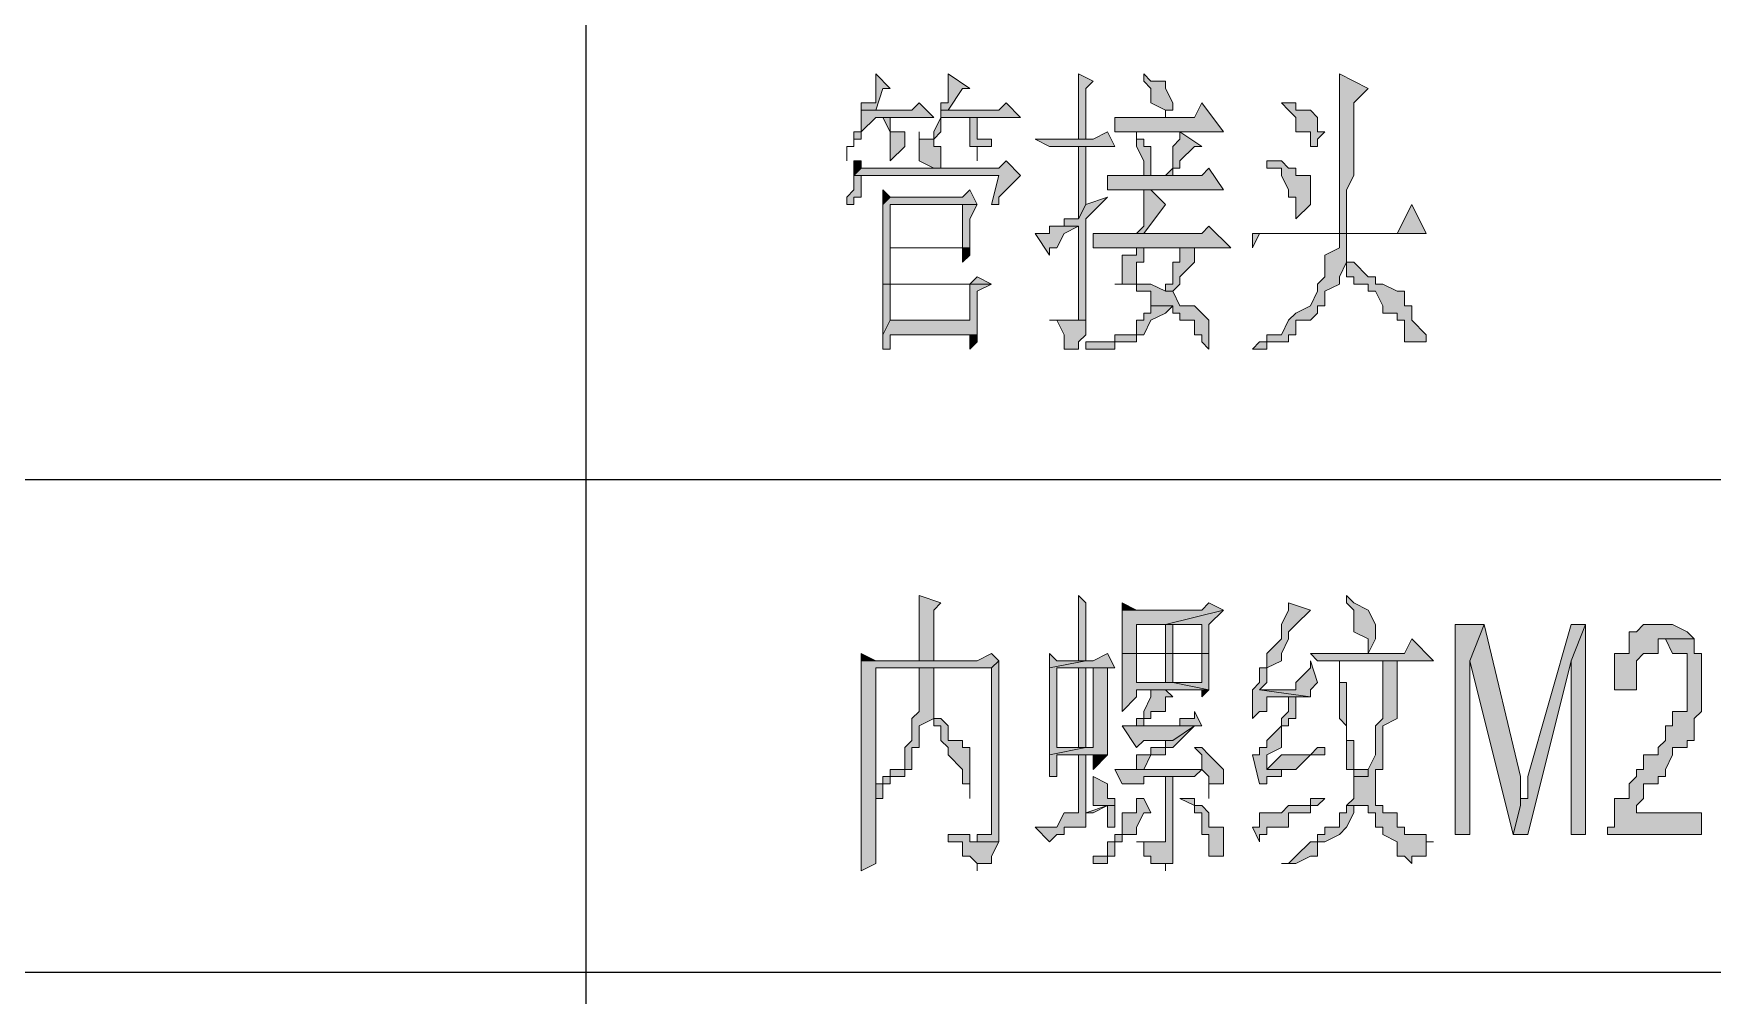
# Model space of a CAD drawing. Header units: millimetres. Extents: x 20 to 821, y 1 to 1134.
# Drawn here: x 695.48 to 737.19, y 739.72 to 763.63 of the extents above; entities that cross this region are included whole.
import ezdxf

# ---------------------------------------------------------------- set-up
doc = ezdxf.new("R2010")
doc.units = ezdxf.units.MM
doc.layers.add('1', color=7, linetype='Continuous')

msp = doc.modelspace()

# ---------------------------------------------------------------- hatches: boundary and pattern name
h = msp.add_hatch(color=0)
h.dxf.hatch_style = 2
h.paths.add_polyline_path([(716.4, 762.621732), (716.4, 761.901732), (716.04, 761.901732), (716.04, 761.721732), (716.4, 761.721732), (716.58, 762.261732), (716.76, 762.261732)])
h = msp.add_hatch(color=0)
h.dxf.hatch_style = 2
h.paths.add_polyline_path([(718.2, 762.621732), (718.2, 761.901732), (718.02, 761.901732), (718.02, 761.721732), (718.2, 761.721732), (718.56, 762.261732), (718.74, 762.261732)])
h = msp.add_hatch(color=0)
h.dxf.hatch_style = 2
h.paths.add_polyline_path([(721.44, 762.621732), (721.44, 761.001732), (721.62, 761.001732), (721.62, 762.261732), (721.8, 762.441732)])
h = msp.add_hatch(color=0)
h.dxf.hatch_style = 2
h.paths.add_polyline_path([(723.06, 762.621732), (723.06, 762.441732), (723.24, 762.261732), (723.24, 761.901732), (723.6, 761.721732), (723.6, 761.541732), (723.6, 761.721732), (723.78, 761.721732), (723.78, 761.901732), (723.6, 762.261732), (723.6, 762.441732), (723.24, 762.441732)])
h = msp.add_hatch(color=0)
h.dxf.hatch_style = 2
h.paths.add_polyline_path([(727.92, 762.621732), (727.92, 758.661732), (728.1, 758.661732), (728.1, 759.741732), (728.28, 760.101732), (728.28, 761.901732), (728.64, 762.261732)])
h = msp.add_hatch(color=0)
h.dxf.hatch_style = 2
h.paths.add_polyline_path([(717.48, 761.901732), (717.3, 761.721732), (716.04, 761.721732), (716.04, 761.541732), (716.04, 761.181732), (715.86, 761.181732), (715.86, 760.821732), (715.68, 760.821732), (715.68, 760.461732), (715.68, 760.821732), (715.86, 760.821732), (715.86, 761.001732), (716.04, 761.001732), (716.04, 761.181732), (716.4, 761.541732), (717.84, 761.541732)])
h = msp.add_hatch(color=0)
h.dxf.hatch_style = 2
h.paths.add_polyline_path([(719.64, 761.901732), (719.46, 761.721732), (718.02, 761.721732), (718.02, 761.541732), (717.84, 761.181732), (717.84, 761.001732), (718.02, 761.181732), (718.02, 761.541732), (718.2, 761.541732), (720, 761.541732)])
h = msp.add_hatch(color=0)
h.dxf.hatch_style = 2
h.paths.add_polyline_path([(724.5, 761.901732), (724.32, 761.541732), (722.34, 761.541732), (722.34, 761.181732), (725.04, 761.181732)])
h = msp.add_hatch(color=0)
h.dxf.hatch_style = 2
h.paths.add_polyline_path([(726.66, 761.901732), (726.48, 761.901732), (726.66, 761.721732), (726.84, 761.541732), (726.84, 761.181732), (727.2, 761.181732), (727.2, 760.821732), (727.38, 760.821732), (727.38, 761.001732), (727.56, 761.181732), (727.38, 761.181732), (727.38, 761.541732), (727.2, 761.721732), (726.84, 761.721732), (726.84, 761.901732)])
h = msp.add_hatch(color=0)
h.dxf.hatch_style = 2
h.paths.add_polyline_path([(716.76, 761.541732), (716.58, 761.541732), (716.76, 761.181732), (716.76, 760.461732), (717.12, 760.821732), (717.12, 761.181732), (716.76, 761.181732)])
h = msp.add_hatch(color=0)
h.dxf.hatch_style = 2
h.paths.add_polyline_path([(718.74, 761.541732), (718.56, 761.541732), (718.74, 761.541732), (718.74, 760.821732), (718.92, 760.821732), (718.92, 760.461732), (718.92, 760.821732), (719.28, 760.821732), (719.28, 761.001732), (718.92, 761.001732), (718.92, 761.181732), (718.92, 761.541732)])
h = msp.add_hatch(color=0)
h.dxf.hatch_style = 2
h.paths.add_polyline_path([(717.48, 761.181732), (717.48, 760.461732), (717.84, 760.281732), (718.02, 760.281732), (718.02, 760.461732), (718.02, 760.821732), (717.84, 760.821732), (717.84, 761.001732), (717.48, 761.001732)])
h = msp.add_hatch(color=0)
h.dxf.hatch_style = 2
h.paths.add_polyline_path([(722.16, 761.181732), (721.8, 761.001732), (720.36, 761.001732), (720.72, 760.821732), (722.34, 760.821732)])
h = msp.add_hatch(color=0)
h.dxf.hatch_style = 2
h.paths.add_polyline_path([(722.88, 761.181732), (722.88, 760.821732), (723.06, 760.461732), (723.06, 760.101732), (723.24, 760.101732), (723.24, 760.821732), (723.06, 760.821732), (723.06, 761.001732), (722.88, 761.001732)])
h = msp.add_hatch(color=0)
h.dxf.hatch_style = 2
h.paths.add_polyline_path([(723.96, 761.181732), (723.96, 761.001732), (723.78, 760.821732), (723.78, 760.281732), (723.6, 760.101732), (723.78, 760.101732), (723.78, 760.281732), (723.96, 760.281732), (723.96, 760.461732), (724.32, 760.821732), (724.5, 760.821732)])
h = msp.add_hatch(color=0)
h.dxf.hatch_style = 2
h.paths.add_polyline_path([(721.62, 760.821732), (721.44, 760.821732), (721.44, 759.021732), (721.62, 759.381732)])
h = msp.add_hatch(color=0)
h.dxf.hatch_style = 2
h.paths.add_polyline_path([(715.86, 760.101732), (715.86, 759.741732), (715.68, 759.561732), (715.68, 759.381732), (715.86, 759.381732), (715.86, 759.561732), (716.04, 759.561732), (716.04, 760.101732), (719.46, 760.101732)])
h = msp.add_hatch(color=0)
h.dxf.hatch_style = 2
h.paths.add_polyline_path([(716.04, 760.461732), (715.86, 760.461732), (715.86, 760.281732), (715.86, 760.101732), (716.04, 760.281732)])
h = msp.add_hatch(color=0)
h.dxf.hatch_style = 2
h.paths.add_polyline_path([(719.64, 760.461732), (719.46, 760.281732), (716.04, 760.281732), (715.86, 760.101732), (719.46, 760.101732), (719.28, 759.381732), (719.46, 759.381732), (719.46, 759.561732), (719.64, 759.741732), (720, 760.101732)])
h = msp.add_hatch(color=0)
h.dxf.hatch_style = 2
h.paths.add_polyline_path([(724.68, 760.281732), (724.5, 760.101732), (722.16, 760.101732), (722.16, 759.741732), (725.04, 759.741732)])
h = msp.add_hatch(color=0)
h.dxf.hatch_style = 2
h.paths.add_polyline_path([(726.12, 760.461732), (726.12, 760.281732), (726.48, 760.281732), (726.48, 760.101732), (726.66, 759.741732), (726.66, 759.561732), (726.84, 759.561732), (726.84, 759.021732), (727.2, 759.381732), (727.2, 760.101732), (726.84, 760.101732), (726.84, 760.281732), (726.66, 760.281732), (726.48, 760.461732)])
h = msp.add_hatch(color=0)
h.dxf.hatch_style = 2
h.paths.add_polyline_path([(716.58, 759.741732), (716.58, 759.381732), (716.76, 759.561732)])
h = msp.add_hatch(color=0)
h.dxf.hatch_style = 2
h.paths.add_polyline_path([(718.74, 759.741732), (718.56, 759.561732), (716.76, 759.561732), (716.58, 759.381732), (716.58, 757.401732), (718.74, 757.401732), (718.74, 756.501732), (716.76, 756.501732), (716.58, 756.141732), (716.58, 755.781732), (716.76, 755.781732), (716.76, 756.141732), (718.74, 756.141732), (718.92, 756.141732), (718.92, 756.501732), (718.92, 757.221732), (719.28, 757.401732), (716.76, 757.401732), (716.76, 758.301732), (718.74, 758.301732), (716.76, 758.301732), (716.76, 759.381732), (718.56, 759.381732), (718.92, 759.381732)])
h = msp.add_hatch(color=0)
h.dxf.hatch_style = 2
h.paths.add_polyline_path([(723.24, 759.741732), (723.06, 759.741732), (723.06, 759.561732), (723.06, 758.841732), (722.88, 758.661732), (723.06, 758.661732), (723.6, 759.381732)])
h = msp.add_hatch(color=0)
h.dxf.hatch_style = 2
h.paths.add_polyline_path([(718.92, 759.381732), (718.56, 759.381732), (718.56, 758.301732), (716.76, 758.301732), (718.74, 758.301732), (718.74, 759.021732)])
h = msp.add_hatch(color=0)
h.dxf.hatch_style = 2
h.paths.add_polyline_path([(722.16, 759.561732), (721.62, 759.381732), (721.44, 759.021732), (721.08, 759.021732), (721.08, 758.841732), (720.9, 758.841732), (721.44, 758.841732), (721.44, 756.501732), (721.08, 756.501732), (721.62, 756.501732), (721.62, 756.681732), (721.62, 759.021732)])
h = msp.add_hatch(color=0)
h.dxf.hatch_style = 2
h.paths.add_polyline_path([(729.72, 759.381732), (729.36, 758.661732), (725.76, 758.661732), (725.76, 758.301732), (725.94, 758.661732), (730.08, 758.661732)])
h = msp.add_hatch(color=0)
h.dxf.hatch_style = 2
h.paths.add_polyline_path([(720.9, 758.841732), (720.72, 758.841732), (720.72, 758.661732), (720.36, 758.661732), (720.72, 758.121732), (720.72, 758.301732), (720.9, 758.301732), (721.08, 758.661732), (721.44, 758.841732)])
h = msp.add_hatch(color=0)
h.dxf.hatch_style = 2
h.paths.add_polyline_path([(724.68, 758.841732), (724.5, 758.661732), (721.8, 758.661732), (721.8, 758.301732), (725.22, 758.301732)])
h = msp.add_hatch(color=0)
h.dxf.hatch_style = 2
h.paths.add_polyline_path([(728.1, 758.661732), (727.92, 758.661732), (727.92, 758.301732), (727.56, 758.121732), (727.56, 757.581732), (727.38, 757.401732), (727.38, 757.221732), (727.2, 756.861732), (726.84, 756.681732), (726.66, 756.501732), (726.48, 756.141732), (726.12, 756.141732), (726.12, 755.961732), (725.94, 755.961732), (725.76, 755.781732), (726.12, 755.781732), (726.12, 755.961732), (726.66, 755.961732), (726.66, 756.141732), (726.84, 756.141732), (726.84, 756.501732), (727.2, 756.501732), (727.38, 756.681732), (727.38, 756.861732), (727.56, 756.861732), (727.56, 757.221732), (727.92, 757.401732), (727.92, 757.581732), (728.1, 757.941732), (728.28, 757.941732), (728.1, 757.941732)])
h = msp.add_hatch(color=0)
h.dxf.hatch_style = 2
h.paths.add_polyline_path([(718.74, 758.301732), (718.56, 758.301732), (718.56, 757.941732), (718.74, 758.121732)])
h = msp.add_hatch(color=0)
h.dxf.hatch_style = 2
h.paths.add_polyline_path([(722.88, 758.301732), (722.88, 758.121732), (722.52, 758.121732), (722.52, 757.401732), (722.34, 757.401732), (722.88, 757.401732), (722.88, 757.221732), (723.24, 757.221732), (723.24, 756.861732), (723.6, 756.861732), (723.24, 756.861732), (723.78, 756.861732), (723.78, 756.681732), (723.96, 756.681732), (723.96, 756.501732), (724.32, 756.501732), (724.32, 756.141732), (724.5, 756.141732), (724.5, 755.961732), (724.68, 755.781732), (724.68, 756.501732), (724.5, 756.681732), (724.32, 756.861732), (723.96, 756.861732), (723.78, 757.221732), (723.6, 757.221732), (723.24, 757.401732), (722.88, 757.401732), (722.88, 757.581732), (722.88, 757.941732), (723.06, 757.941732), (723.06, 758.301732), (723.96, 758.301732)])
h = msp.add_hatch(color=0)
h.dxf.hatch_style = 2
h.paths.add_polyline_path([(724.32, 758.301732), (722.88, 758.301732), (723.96, 758.301732), (723.96, 757.941732), (723.78, 757.941732), (723.78, 757.401732), (723.6, 757.401732), (723.6, 757.221732), (723.78, 757.221732), (723.96, 757.401732), (723.96, 757.581732), (724.32, 757.941732)])
h = msp.add_hatch(color=0)
h.dxf.hatch_style = 2
h.paths.add_polyline_path([(718.92, 757.581732), (718.74, 757.401732), (716.76, 757.401732), (719.28, 757.401732)])
h = msp.add_hatch(color=0)
h.dxf.hatch_style = 2
h.paths.add_polyline_path([(728.28, 757.941732), (728.1, 757.941732), (728.1, 757.581732), (728.28, 757.581732), (728.28, 757.401732), (728.64, 757.401732), (728.64, 757.221732), (728.82, 757.221732), (729, 756.861732), (729, 756.681732), (729.36, 756.681732), (729.36, 756.501732), (729.54, 756.501732), (729.54, 755.961732), (729.72, 755.961732), (730.08, 755.961732), (730.08, 756.141732), (729.72, 756.501732), (729.72, 756.861732), (729.54, 756.861732), (729.54, 757.221732), (729.36, 757.221732), (729, 757.401732), (728.82, 757.401732), (728.82, 757.581732), (728.64, 757.581732)])
h = msp.add_hatch(color=0)
h.dxf.hatch_style = 2
h.paths.add_polyline_path([(716.58, 757.401732), (716.58, 756.141732), (716.76, 756.501732), (716.76, 757.401732), (718.74, 757.401732)])
h = msp.add_hatch(color=0)
h.dxf.hatch_style = 2
h.paths.add_polyline_path([(723.24, 756.861732), (723.24, 756.681732), (723.06, 756.681732), (723.06, 756.501732), (722.88, 756.501732), (722.88, 756.141732), (722.52, 756.141732), (722.34, 756.141732), (722.34, 755.961732), (721.62, 755.961732), (721.62, 755.781732), (722.34, 755.781732), (722.34, 755.961732), (722.52, 755.961732), (722.88, 755.961732), (722.88, 756.141732), (723.06, 756.141732), (723.24, 756.501732), (723.6, 756.681732), (723.78, 756.861732)])
h = msp.add_hatch(color=0)
h.dxf.hatch_style = 2
h.paths.add_polyline_path([(720.72, 756.501732), (720.9, 756.501732), (721.08, 756.141732), (721.08, 755.781732), (721.44, 755.781732), (721.44, 755.961732), (721.62, 756.141732), (721.62, 756.501732), (721.08, 756.501732)])
h = msp.add_hatch(color=0)
h.dxf.hatch_style = 2
h.paths.add_polyline_path([(718.92, 756.141732), (718.74, 756.141732), (718.74, 755.781732), (718.92, 755.961732)])
h = msp.add_hatch(color=0)
h.dxf.hatch_style = 2
h.paths.add_polyline_path([(717.48, 749.661732), (717.48, 748.041732), (717.84, 748.041732), (717.84, 749.301732), (718.02, 749.481732)])
h = msp.add_hatch(color=0)
h.dxf.hatch_style = 2
h.paths.add_polyline_path([(721.44, 749.661732), (721.44, 748.041732), (720.9, 748.041732), (721.62, 748.041732), (721.62, 749.301732), (721.62, 749.481732)])
h = msp.add_hatch(color=0)
h.dxf.hatch_style = 2
h.paths.add_polyline_path([(728.1, 749.661732), (728.1, 749.481732), (728.28, 749.301732), (728.28, 748.761732), (728.64, 748.581732), (728.64, 748.221732), (728.82, 748.581732), (728.82, 748.941732), (728.64, 749.301732), (728.28, 749.481732)])
h = msp.add_hatch(color=0)
h.dxf.hatch_style = 2
h.paths.add_polyline_path([(722.52, 749.481732), (722.52, 749.301732), (722.88, 749.301732)])
h = msp.add_hatch(color=0)
h.dxf.hatch_style = 2
h.paths.add_polyline_path([(724.68, 749.481732), (724.5, 749.301732), (722.52, 749.301732), (722.52, 748.941732), (722.52, 748.221732), (723.6, 748.221732), (724.5, 748.221732), (724.5, 747.501732), (723.78, 747.501732), (724.68, 747.321732), (724.68, 748.221732), (722.88, 748.221732), (722.88, 748.941732), (723.6, 748.941732), (725.04, 749.301732)])
h = msp.add_hatch(color=0)
h.dxf.hatch_style = 2
h.paths.add_polyline_path([(725.04, 749.301732), (723.6, 748.941732), (724.5, 748.941732), (724.5, 748.221732), (722.88, 748.221732), (724.68, 748.221732), (724.68, 748.941732)])
h = msp.add_hatch(color=0)
h.dxf.hatch_style = 2
h.paths.add_polyline_path([(726.66, 749.481732), (726.66, 749.301732), (726.48, 748.941732), (726.48, 748.581732), (726.12, 748.221732), (726.12, 747.861732), (725.94, 747.861732), (725.94, 747.501732), (725.76, 747.321732), (725.76, 746.601732), (725.94, 746.781732), (726.12, 746.781732), (726.12, 747.141732), (726.48, 747.141732), (727.2, 747.141732), (725.94, 747.321732), (726.12, 747.501732), (726.12, 747.861732), (726.48, 748.041732), (726.48, 748.221732), (726.66, 748.581732), (726.66, 748.761732), (726.84, 748.941732), (727.2, 749.301732)])
h = msp.add_hatch(color=0)
h.dxf.hatch_style = 2
h.paths.add_polyline_path([(723.6, 748.941732), (723.6, 748.221732), (723.78, 748.221732), (723.78, 748.941732), (724.5, 748.941732)])
h = msp.add_hatch(color=0)
h.dxf.hatch_style = 2
h.paths.add_polyline_path([(731.52, 748.941732), (730.8, 748.941732), (730.8, 743.721732), (731.16, 743.721732), (731.16, 748.041732)])
h = msp.add_hatch(color=0)
h.dxf.hatch_style = 2
h.paths.add_polyline_path([(731.52, 748.941732), (731.16, 748.041732), (732.24, 743.721732), (732.42, 744.441732), (732.42, 745.161732)])
h = msp.add_hatch(color=0)
h.dxf.hatch_style = 2
h.paths.add_polyline_path([(734.04, 748.941732), (733.68, 748.941732), (732.6, 745.161732), (732.6, 744.621732), (732.42, 744.621732), (732.42, 744.441732), (732.24, 743.721732), (732.6, 743.721732), (733.68, 748.041732)])
h = msp.add_hatch(color=0)
h.dxf.hatch_style = 2
h.paths.add_polyline_path([(734.04, 748.941732), (733.68, 748.041732), (733.68, 743.721732), (734.04, 743.721732)])
h = msp.add_hatch(color=0)
h.dxf.hatch_style = 2
h.paths.add_polyline_path([(736.02, 748.941732), (735.48, 748.941732), (735.3, 748.761732), (735.12, 748.761732), (735.12, 748.581732), (735.12, 748.221732), (734.76, 748.221732), (734.76, 747.321732), (735.3, 747.321732), (735.3, 748.041732), (735.48, 748.221732), (735.84, 748.221732), (735.84, 748.581732), (736.74, 748.581732), (736.56, 748.761732), (736.2, 748.941732)])
h = msp.add_hatch(color=0)
h.dxf.hatch_style = 2
h.paths.add_polyline_path([(729.72, 748.581732), (729.54, 748.221732), (727.2, 748.221732), (727.38, 748.041732), (730.26, 748.041732)])
h = msp.add_hatch(color=0)
h.dxf.hatch_style = 2
h.paths.add_polyline_path([(736.74, 748.581732), (735.84, 748.581732), (736.02, 748.581732), (736.2, 748.221732), (736.56, 748.221732), (736.56, 748.041732), (736.56, 746.781732), (736.2, 746.781732), (736.2, 746.421732), (736.02, 746.421732), (736.02, 746.061732), (735.84, 745.881732), (735.84, 745.701732), (735.48, 745.701732), (735.48, 745.341732), (735.3, 745.341732), (735.3, 745.161732), (735.12, 744.981732), (735.12, 744.621732), (734.76, 744.621732), (734.76, 743.901732), (734.58, 743.901732), (734.58, 743.721732), (736.92, 743.721732), (736.92, 744.261732), (735.3, 744.261732), (735.3, 744.441732), (735.48, 744.621732), (735.48, 744.981732), (735.84, 744.981732), (735.84, 745.161732), (736.02, 745.161732), (736.02, 745.341732), (736.2, 745.701732), (736.2, 745.881732), (736.56, 745.881732), (736.56, 746.061732), (736.74, 746.061732), (736.74, 746.601732), (736.92, 746.781732), (736.92, 748.221732), (736.74, 748.221732)])
h = msp.add_hatch(color=0)
h.dxf.hatch_style = 2
h.paths.add_polyline_path([(716.04, 748.221732), (716.04, 748.041732), (716.4, 748.041732)])
h = msp.add_hatch(color=0)
h.dxf.hatch_style = 2
h.paths.add_polyline_path([(719.28, 748.221732), (718.92, 748.041732), (716.04, 748.041732), (716.04, 747.861732), (716.04, 742.821732), (716.4, 743.001732), (716.4, 744.621732), (716.58, 744.621732), (716.4, 744.621732), (716.4, 747.861732), (719.28, 747.861732), (719.46, 748.041732)])
h = msp.add_hatch(color=0)
h.dxf.hatch_style = 2
h.paths.add_polyline_path([(719.46, 748.041732), (719.28, 747.861732), (719.28, 743.721732), (718.92, 743.721732), (718.92, 743.541732), (719.46, 743.541732)])
h = msp.add_hatch(color=0)
h.dxf.hatch_style = 2
h.paths.add_polyline_path([(720.72, 748.221732), (720.72, 747.861732), (721.62, 748.041732), (720.9, 748.041732)])
h = msp.add_hatch(color=0)
h.dxf.hatch_style = 2
h.paths.add_polyline_path([(722.16, 748.221732), (721.8, 748.041732), (721.62, 748.041732), (720.72, 747.861732), (720.72, 745.701732), (721.62, 745.881732), (720.9, 745.881732), (720.9, 747.861732), (722.34, 747.861732)])
h = msp.add_hatch(color=0)
h.dxf.hatch_style = 2
h.paths.add_polyline_path([(722.52, 748.221732), (722.52, 746.781732), (722.88, 747.141732), (722.88, 747.321732), (723.24, 747.321732), (724.68, 747.321732), (723.78, 747.501732), (722.88, 747.501732), (722.88, 748.221732), (723.6, 748.221732)])
h = msp.add_hatch(color=0)
h.dxf.hatch_style = 2
h.paths.add_polyline_path([(723.6, 748.221732), (723.6, 747.501732), (722.88, 747.501732), (723.78, 747.501732), (723.78, 748.221732), (724.5, 748.221732)])
h = msp.add_hatch(color=0)
h.dxf.hatch_style = 2
h.paths.add_polyline_path([(727.2, 748.041732), (727.2, 747.861732), (726.84, 747.501732), (726.84, 747.321732), (725.94, 747.321732), (727.2, 747.141732), (727.2, 747.321732), (727.38, 747.501732)])
h = msp.add_hatch(color=0)
h.dxf.hatch_style = 2
h.paths.add_polyline_path([(727.92, 748.041732), (727.92, 746.601732), (728.1, 746.421732), (728.1, 745.341732), (728.28, 745.341732), (728.28, 745.161732), (728.64, 745.161732), (728.64, 745.341732), (728.28, 745.341732), (728.28, 745.881732), (728.28, 746.061732), (728.1, 746.061732), (728.1, 747.501732), (727.92, 747.501732), (727.92, 748.041732), (729, 748.041732)])
h = msp.add_hatch(color=0)
h.dxf.hatch_style = 2
h.paths.add_polyline_path([(729.36, 748.041732), (727.92, 748.041732), (729, 748.041732), (729, 746.601732), (728.82, 746.421732), (728.82, 745.701732), (728.64, 745.341732), (728.64, 745.161732), (728.28, 745.161732), (728.28, 744.621732), (728.1, 744.441732), (728.64, 744.441732), (728.64, 744.261732), (728.82, 744.261732), (728.82, 743.901732), (729, 743.901732), (729, 743.721732), (729.36, 743.541732), (729.36, 743.181732), (729.54, 743.181732), (729.72, 743.001732), (729.72, 743.181732), (730.08, 743.181732), (730.08, 743.541732), (730.26, 743.541732), (730.08, 743.541732), (730.08, 743.721732), (729.54, 743.721732), (729.54, 743.901732), (729.36, 743.901732), (729.36, 744.261732), (729, 744.261732), (729, 744.441732), (728.82, 744.441732), (728.82, 744.621732), (728.82, 745.341732), (729, 745.341732), (729, 746.421732), (729.36, 746.601732)])
h = msp.add_hatch(color=0)
h.dxf.hatch_style = 2
h.paths.add_polyline_path([(717.84, 747.861732), (717.48, 747.861732), (717.48, 747.501732), (717.48, 746.781732), (717.3, 746.601732), (717.3, 746.061732), (717.12, 745.881732), (717.12, 745.341732), (716.76, 745.341732), (716.76, 745.161732), (716.58, 745.161732), (716.58, 744.981732), (716.4, 744.981732), (716.4, 744.621732), (716.58, 744.621732), (716.58, 744.981732), (716.76, 744.981732), (716.76, 745.161732), (717.12, 745.161732), (717.12, 745.341732), (717.3, 745.341732), (717.3, 745.701732), (717.3, 745.881732), (717.48, 745.881732), (717.48, 746.421732), (717.84, 746.601732)])
h = msp.add_hatch(color=0)
h.dxf.hatch_style = 2
h.paths.add_polyline_path([(722.34, 747.861732), (721.8, 747.861732), (721.8, 745.881732), (721.62, 745.881732), (720.72, 745.701732), (720.72, 745.161732), (720.9, 745.161732), (720.9, 745.701732), (721.44, 745.701732), (722.16, 745.701732), (722.16, 745.881732), (722.16, 747.501732), (722.16, 747.861732)])
h = msp.add_hatch(color=0)
h.dxf.hatch_style = 2
h.paths.add_polyline_path([(721.62, 747.861732), (721.44, 747.861732), (721.44, 745.881732), (720.9, 745.881732), (721.62, 745.881732)])
h = msp.add_hatch(color=0)
h.dxf.hatch_style = 2
h.paths.add_polyline_path([(723.6, 747.321732), (723.24, 747.321732), (723.24, 747.141732), (723.06, 746.781732), (723.06, 746.601732), (722.88, 746.601732), (722.88, 746.421732), (722.52, 746.421732), (722.88, 745.881732), (723.06, 746.061732), (723.78, 746.061732), (724.32, 746.421732), (722.88, 746.421732), (723.06, 746.421732), (723.06, 746.601732), (723.24, 746.601732), (723.24, 746.781732), (723.6, 746.781732), (723.6, 747.141732), (723.78, 747.141732)])
h = msp.add_hatch(color=0)
h.dxf.hatch_style = 2
h.paths.add_polyline_path([(724.68, 747.321732), (724.5, 747.321732), (724.5, 747.141732)])
h = msp.add_hatch(color=0)
h.dxf.hatch_style = 2
h.paths.add_polyline_path([(727.2, 747.141732), (726.66, 747.141732), (726.66, 746.781732), (726.48, 746.601732), (726.48, 746.421732), (726.12, 746.061732), (726.12, 745.881732), (725.94, 745.881732), (725.94, 745.701732), (725.76, 745.701732), (725.94, 744.981732), (726.12, 744.981732), (726.12, 745.161732), (726.48, 745.161732), (726.48, 745.341732), (726.84, 745.341732), (726.12, 745.341732), (726.12, 745.701732), (726.48, 745.881732), (726.48, 746.421732), (726.66, 746.421732), (726.66, 746.601732), (726.84, 746.601732), (726.84, 747.141732)])
h = msp.add_hatch(color=0)
h.dxf.hatch_style = 2
h.paths.add_polyline_path([(724.32, 746.781732), (724.32, 746.601732), (723.96, 746.601732), (723.96, 746.421732), (723.78, 746.421732), (722.88, 746.421732), (724.32, 746.421732), (724.5, 746.421732)])
h = msp.add_hatch(color=0)
h.dxf.hatch_style = 2
h.paths.add_polyline_path([(717.84, 746.601732), (717.84, 746.421732), (718.02, 746.421732), (718.02, 746.061732), (718.2, 745.881732), (718.2, 745.701732), (718.56, 745.341732), (718.56, 744.981732), (718.74, 744.981732), (718.74, 744.621732), (718.74, 744.981732), (718.74, 745.701732), (718.74, 745.881732), (718.56, 745.881732), (718.56, 746.061732), (718.2, 746.061732), (718.2, 746.421732), (718.02, 746.601732)])
h = msp.add_hatch(color=0)
h.dxf.hatch_style = 2
h.paths.add_polyline_path([(724.32, 746.421732), (723.78, 746.061732), (723.6, 746.061732), (723.6, 745.881732), (723.24, 745.881732), (723.24, 745.701732), (722.88, 745.701732), (722.88, 745.341732), (722.52, 745.341732), (722.88, 745.341732), (723.06, 745.341732), (723.24, 745.701732), (723.6, 745.701732), (723.6, 745.881732), (723.78, 745.881732), (723.96, 746.061732)])
h = msp.add_hatch(color=0)
h.dxf.hatch_style = 2
h.paths.add_polyline_path([(724.32, 745.881732), (724.5, 745.701732), (724.5, 745.341732), (724.32, 745.341732), (722.34, 745.341732), (724.5, 745.341732), (724.68, 745.161732), (724.68, 744.981732), (724.68, 744.621732), (724.68, 744.981732), (725.04, 744.981732), (725.04, 745.161732), (725.04, 745.341732), (724.68, 745.701732), (724.5, 745.881732)])
h = msp.add_hatch(color=0)
h.dxf.hatch_style = 2
h.paths.add_polyline_path([(727.56, 745.881732), (727.38, 745.881732), (727.2, 745.701732), (726.48, 745.701732), (726.12, 745.341732), (726.84, 745.341732), (727.2, 745.701732), (727.56, 745.701732)])
h = msp.add_hatch(color=0)
h.dxf.hatch_style = 2
h.paths.add_polyline_path([(721.62, 745.701732), (721.44, 745.701732), (721.44, 744.261732), (721.08, 744.261732), (720.9, 743.901732), (720.36, 743.901732), (720.72, 743.541732), (720.9, 743.721732), (721.08, 743.721732), (721.08, 743.901732), (721.62, 743.901732), (721.62, 744.261732), (721.8, 744.261732), (721.62, 744.261732)])
h = msp.add_hatch(color=0)
h.dxf.hatch_style = 2
h.paths.add_polyline_path([(722.16, 745.701732), (721.8, 745.701732), (721.8, 745.341732)])
h = msp.add_hatch(color=0)
h.dxf.hatch_style = 2
h.paths.add_polyline_path([(721.8, 745.161732), (721.8, 744.441732), (722.16, 744.441732), (721.62, 744.261732), (721.8, 744.261732), (722.16, 744.441732), (722.34, 744.441732), (722.34, 744.621732), (722.16, 744.621732), (722.16, 744.981732)])
h = msp.add_hatch(color=0)
h.dxf.hatch_style = 2
h.paths.add_polyline_path([(722.34, 745.341732), (722.52, 744.981732), (723.06, 744.981732), (723.06, 745.161732), (724.32, 745.161732), (724.5, 745.341732)])
h = msp.add_hatch(color=0)
h.dxf.hatch_style = 2
h.paths.add_polyline_path([(723.78, 745.161732), (723.6, 745.161732), (723.6, 743.721732), (723.6, 743.541732), (722.88, 743.541732), (723.06, 743.541732), (723.06, 743.181732), (723.24, 743.181732), (723.24, 743.001732), (723.6, 743.001732), (723.6, 742.821732), (723.6, 743.001732), (723.78, 743.001732)])
h = msp.add_hatch(color=0)
h.dxf.hatch_style = 2
h.paths.add_polyline_path([(723.06, 744.621732), (722.88, 744.621732), (722.88, 744.441732), (722.88, 744.261732), (722.52, 744.261732), (722.52, 743.721732), (722.34, 743.721732), (722.34, 743.541732), (722.16, 743.541732), (722.16, 743.181732), (721.8, 743.181732), (721.8, 743.001732), (722.16, 743.001732), (722.16, 743.181732), (722.34, 743.181732), (722.34, 743.541732), (722.52, 743.541732), (722.52, 743.721732), (722.88, 743.721732), (722.88, 743.901732), (723.06, 744.261732), (723.24, 744.261732)])
h = msp.add_hatch(color=0)
h.dxf.hatch_style = 2
h.paths.add_polyline_path([(723.96, 744.621732), (724.32, 744.441732), (724.32, 744.261732), (724.5, 744.261732), (724.5, 743.721732), (724.68, 743.721732), (724.68, 743.181732), (725.04, 743.181732), (725.04, 743.901732), (724.68, 743.901732), (724.68, 744.261732), (724.5, 744.441732), (724.32, 744.441732), (724.32, 744.621732)])
h = msp.add_hatch(color=0)
h.dxf.hatch_style = 2
h.paths.add_polyline_path([(727.56, 744.621732), (727.2, 744.621732), (727.2, 744.441732), (726.66, 744.441732), (726.48, 744.261732), (725.94, 744.261732), (725.94, 743.901732), (725.76, 743.901732), (725.94, 743.541732), (725.94, 743.721732), (726.12, 743.721732), (726.12, 743.901732), (726.48, 743.901732), (726.66, 743.901732), (726.66, 744.261732), (727.2, 744.261732), (727.2, 744.441732), (727.38, 744.441732)])
h = msp.add_hatch(color=0)
h.dxf.hatch_style = 2
h.paths.add_polyline_path([(722.34, 744.441732), (722.16, 744.441732), (722.16, 744.261732), (722.16, 743.901732), (722.34, 743.901732)])
h = msp.add_hatch(color=0)
h.dxf.hatch_style = 2
h.paths.add_polyline_path([(728.1, 744.441732), (728.1, 744.261732), (727.92, 744.261732), (727.92, 743.901732), (727.56, 743.901732), (727.56, 743.721732), (727.38, 743.721732), (727.38, 743.541732), (727.2, 743.541732), (726.84, 743.181732), (726.66, 743.001732), (726.48, 743.001732), (726.66, 743.001732), (726.84, 743.001732), (727.2, 743.181732), (727.38, 743.181732), (727.38, 743.541732), (727.56, 743.541732), (727.92, 743.721732), (728.1, 743.901732), (728.28, 744.261732), (728.28, 744.441732), (728.64, 744.441732)])
h = msp.add_hatch(color=0)
h.dxf.hatch_style = 2
h.paths.add_polyline_path([(718.2, 743.721732), (718.2, 743.541732), (718.56, 743.541732), (718.56, 743.181732), (718.74, 743.181732), (718.92, 743.001732), (718.92, 742.821732), (718.92, 743.001732), (719.28, 743.001732), (719.28, 743.181732), (719.46, 743.541732), (718.74, 743.541732), (718.74, 743.721732)])
h = msp.add_hatch(color=0)
h.dxf.hatch_style = 2
h.paths.add_polyline_path([(722.88, 743.541732), (723.6, 743.541732), (723.24, 743.541732)])

# ---------------------------------------------------------------- linework, layer by layer
at = {"layer": '1', "color": 0, "lineweight": 25}
for points in [[(709.2, 813.381732), (709.2, 728.061732)], [(557.64, 752.541732), (821.16, 752.541732)], [(557.64, 740.301732), (821.16, 740.301732)]]:
    msp.add_lwpolyline(points, dxfattribs=at)
at = {"layer": '1', "color": 0, "lineweight": 5}
for points in [[(716.4, 762.621732), (716.4, 761.901732), (716.04, 761.901732), (716.04, 761.721732), (716.4, 761.721732), (716.58, 762.261732), (716.76, 762.261732), (716.4, 762.621732)], [(718.2, 762.621732), (718.2, 761.901732), (718.02, 761.901732), (718.02, 761.721732), (718.2, 761.721732), (718.56, 762.261732), (718.74, 762.261732), (718.2, 762.621732)], [(721.44, 762.621732), (721.44, 761.001732), (721.62, 761.001732), (721.62, 762.261732), (721.8, 762.441732), (721.44, 762.621732)], [(723.06, 762.621732), (723.06, 762.441732), (723.24, 762.261732), (723.24, 761.901732), (723.6, 761.721732), (723.6, 761.541732), (723.6, 761.721732), (723.78, 761.721732), (723.78, 761.901732), (723.6, 762.261732), (723.6, 762.441732), (723.24, 762.441732), (723.06, 762.621732)], [(727.92, 762.621732), (727.92, 758.661732), (728.1, 758.661732), (728.1, 759.741732), (728.28, 760.101732), (728.28, 761.901732), (728.64, 762.261732), (727.92, 762.621732)], [(717.48, 761.901732), (717.3, 761.721732), (716.04, 761.721732), (716.04, 761.541732), (716.04, 761.181732), (715.86, 761.181732), (715.86, 760.821732), (715.68, 760.821732), (715.68, 760.461732), (715.68, 760.821732), (715.86, 760.821732), (715.86, 761.001732), (716.04, 761.001732), (716.04, 761.181732), (716.4, 761.541732), (717.84, 761.541732), (717.48, 761.901732)], [(719.64, 761.901732), (719.46, 761.721732), (718.02, 761.721732), (718.02, 761.541732), (717.84, 761.181732), (717.84, 761.001732), (718.02, 761.181732), (718.02, 761.541732), (718.2, 761.541732), (720, 761.541732), (719.64, 761.901732)], [(724.5, 761.901732), (724.32, 761.541732), (722.34, 761.541732), (722.34, 761.181732), (725.04, 761.181732), (724.5, 761.901732)], [(726.66, 761.901732), (726.48, 761.901732), (726.66, 761.721732), (726.84, 761.541732), (726.84, 761.181732), (727.2, 761.181732), (727.2, 760.821732), (727.38, 760.821732), (727.38, 761.001732), (727.56, 761.181732), (727.38, 761.181732), (727.38, 761.541732), (727.2, 761.721732), (726.84, 761.721732), (726.84, 761.901732), (726.66, 761.901732)], [(716.76, 761.541732), (716.58, 761.541732), (716.76, 761.181732), (716.76, 760.461732), (717.12, 760.821732), (717.12, 761.181732), (716.76, 761.181732), (716.76, 761.541732)], [(718.74, 761.541732), (718.56, 761.541732), (718.74, 761.541732), (718.74, 760.821732), (718.92, 760.821732), (718.92, 760.461732), (718.92, 760.821732), (719.28, 760.821732), (719.28, 761.001732), (718.92, 761.001732), (718.92, 761.181732), (718.92, 761.541732), (718.74, 761.541732)], [(717.48, 761.181732), (717.48, 760.461732), (717.84, 760.281732), (718.02, 760.281732), (718.02, 760.461732), (718.02, 760.821732), (717.84, 760.821732), (717.84, 761.001732), (717.48, 761.001732), (717.48, 761.181732)], [(722.16, 761.181732), (721.8, 761.001732), (720.36, 761.001732), (720.72, 760.821732), (722.34, 760.821732), (722.16, 761.181732)], [(722.88, 761.181732), (722.88, 760.821732), (723.06, 760.461732), (723.06, 760.101732), (723.24, 760.101732), (723.24, 760.821732), (723.06, 760.821732), (723.06, 761.001732), (722.88, 761.001732), (722.88, 761.181732)], [(723.96, 761.181732), (723.96, 761.001732), (723.78, 760.821732), (723.78, 760.281732), (723.6, 760.101732), (723.78, 760.101732), (723.78, 760.281732), (723.96, 760.281732), (723.96, 760.461732), (724.32, 760.821732), (724.5, 760.821732), (723.96, 761.181732)], [(721.62, 760.821732), (721.44, 760.821732), (721.44, 759.021732), (721.62, 759.381732), (721.62, 760.821732)], [(715.86, 760.101732), (715.86, 759.741732), (715.68, 759.561732), (715.68, 759.381732), (715.86, 759.381732), (715.86, 759.561732), (716.04, 759.561732), (716.04, 760.101732), (719.46, 760.101732), (715.86, 760.101732)], [(716.04, 760.461732), (715.86, 760.461732), (715.86, 760.281732), (715.86, 760.101732), (716.04, 760.281732), (716.04, 760.461732)], [(719.64, 760.461732), (719.46, 760.281732), (716.04, 760.281732), (715.86, 760.101732), (719.46, 760.101732), (719.28, 759.381732), (719.46, 759.381732), (719.46, 759.561732), (719.64, 759.741732), (720, 760.101732), (719.64, 760.461732)], [(724.68, 760.281732), (724.5, 760.101732), (722.16, 760.101732), (722.16, 759.741732), (725.04, 759.741732), (724.68, 760.281732)], [(726.12, 760.461732), (726.12, 760.281732), (726.48, 760.281732), (726.48, 760.101732), (726.66, 759.741732), (726.66, 759.561732), (726.84, 759.561732), (726.84, 759.021732), (727.2, 759.381732), (727.2, 760.101732), (726.84, 760.101732), (726.84, 760.281732), (726.66, 760.281732), (726.66, 760.281732), (726.48, 760.461732), (726.12, 760.461732)], [(716.58, 759.741732), (716.58, 759.381732), (716.76, 759.561732), (716.58, 759.741732)], [(718.74, 759.741732), (718.56, 759.561732), (716.76, 759.561732), (716.58, 759.381732), (716.58, 757.401732), (718.74, 757.401732), (718.74, 756.501732), (716.76, 756.501732), (716.58, 756.141732), (716.58, 755.781732), (716.76, 755.781732), (716.76, 756.141732), (718.74, 756.141732), (718.92, 756.141732), (718.92, 756.501732), (718.92, 757.221732), (719.28, 757.401732), (716.76, 757.401732), (716.76, 758.301732), (718.74, 758.301732), (716.76, 758.301732), (716.76, 759.381732), (718.56, 759.381732), (718.92, 759.381732), (718.74, 759.741732)], [(723.24, 759.741732), (723.06, 759.741732), (723.06, 759.561732), (723.06, 758.841732), (722.88, 758.661732), (723.06, 758.661732), (723.6, 759.381732), (723.24, 759.741732)], [(718.92, 759.381732), (718.56, 759.381732), (718.56, 758.301732), (716.76, 758.301732), (718.74, 758.301732), (718.74, 759.021732), (718.92, 759.381732)], [(722.16, 759.561732), (721.62, 759.381732), (721.44, 759.021732), (721.08, 759.021732), (721.08, 758.841732), (720.9, 758.841732), (721.44, 758.841732), (721.44, 756.501732), (721.08, 756.501732), (721.62, 756.501732), (721.62, 756.681732), (721.62, 759.021732), (722.16, 759.561732)], [(729.72, 759.381732), (729.36, 758.661732), (725.76, 758.661732), (725.76, 758.301732), (725.94, 758.661732), (730.08, 758.661732), (729.72, 759.381732)], [(720.9, 758.841732), (720.72, 758.841732), (720.72, 758.661732), (720.36, 758.661732), (720.72, 758.121732), (720.72, 758.301732), (720.9, 758.301732), (721.08, 758.661732), (721.44, 758.841732), (720.9, 758.841732)], [(724.68, 758.841732), (724.5, 758.661732), (721.8, 758.661732), (721.8, 758.301732), (725.22, 758.301732), (724.68, 758.841732)], [(728.1, 758.661732), (727.92, 758.661732), (727.92, 758.301732), (727.56, 758.121732), (727.56, 757.581732), (727.38, 757.401732), (727.38, 757.221732), (727.2, 756.861732), (726.84, 756.681732), (726.66, 756.501732), (726.48, 756.141732), (726.12, 756.141732), (726.12, 755.961732), (725.94, 755.961732), (725.76, 755.781732), (726.12, 755.781732), (726.12, 755.961732), (726.66, 755.961732), (726.66, 756.141732), (726.84, 756.141732), (726.84, 756.501732), (727.2, 756.501732), (727.38, 756.681732), (727.38, 756.861732), (727.56, 756.861732), (727.56, 757.221732), (727.92, 757.401732), (727.92, 757.581732), (728.1, 757.941732), (728.28, 757.941732), (728.1, 757.941732), (728.1, 758.661732)], [(718.74, 758.301732), (718.56, 758.301732), (718.56, 757.941732), (718.74, 758.121732), (718.74, 758.301732)], [(722.88, 758.301732), (722.88, 758.121732), (722.52, 758.121732), (722.52, 757.401732), (722.34, 757.401732), (722.88, 757.401732), (722.88, 757.221732), (723.24, 757.221732), (723.24, 756.861732), (723.6, 756.861732), (723.24, 756.861732), (723.78, 756.861732), (723.78, 756.681732), (723.96, 756.681732), (723.96, 756.501732), (724.32, 756.501732), (724.32, 756.141732), (724.5, 756.141732), (724.5, 755.961732), (724.68, 755.781732), (724.68, 756.501732), (724.5, 756.681732), (724.32, 756.861732), (723.96, 756.861732), (723.78, 757.221732), (723.6, 757.221732), (723.24, 757.401732), (722.88, 757.401732), (722.88, 757.581732), (722.88, 757.941732), (723.06, 757.941732), (723.06, 758.301732), (723.96, 758.301732), (722.88, 758.301732)], [(724.32, 758.301732), (722.88, 758.301732), (723.96, 758.301732), (723.96, 757.941732), (723.78, 757.941732), (723.78, 757.401732), (723.6, 757.401732), (723.6, 757.221732), (723.78, 757.221732), (723.96, 757.401732), (723.96, 757.581732), (724.32, 757.941732), (724.32, 758.301732)], [(718.92, 757.581732), (718.74, 757.401732), (716.76, 757.401732), (719.28, 757.401732), (718.92, 757.581732)], [(728.28, 757.941732), (728.1, 757.941732), (728.1, 757.581732), (728.28, 757.581732), (728.28, 757.401732), (728.64, 757.401732), (728.64, 757.221732), (728.82, 757.221732), (729, 756.861732), (729, 756.681732), (729.36, 756.681732), (729.36, 756.501732), (729.54, 756.501732), (729.54, 755.961732), (729.72, 755.961732), (730.08, 755.961732), (730.08, 756.141732), (729.72, 756.501732), (729.72, 756.861732), (729.54, 756.861732), (729.54, 757.221732), (729.36, 757.221732), (729, 757.401732), (728.82, 757.401732), (728.82, 757.581732), (728.64, 757.581732), (728.28, 757.941732)], [(716.58, 757.401732), (716.58, 756.141732), (716.76, 756.501732), (716.76, 757.401732), (718.74, 757.401732), (716.58, 757.401732)], [(723.24, 756.861732), (723.24, 756.681732), (723.06, 756.681732), (723.06, 756.501732), (722.88, 756.501732), (722.88, 756.141732), (722.52, 756.141732), (722.34, 756.141732), (722.34, 755.961732), (721.62, 755.961732), (721.62, 755.781732), (722.34, 755.781732), (722.34, 755.961732), (722.52, 755.961732), (722.52, 755.961732), (722.88, 755.961732), (722.88, 756.141732), (723.06, 756.141732), (723.24, 756.501732), (723.6, 756.681732), (723.78, 756.861732), (723.24, 756.861732)], [(720.72, 756.501732), (720.9, 756.501732), (721.08, 756.141732), (721.08, 755.781732), (721.44, 755.781732), (721.44, 755.961732), (721.62, 756.141732), (721.62, 756.501732), (721.08, 756.501732), (720.72, 756.501732)], [(718.92, 756.141732), (718.74, 756.141732), (718.74, 755.781732), (718.92, 755.961732), (718.92, 756.141732)], [(717.48, 749.661732), (717.48, 748.041732), (717.84, 748.041732), (717.84, 749.301732), (718.02, 749.481732), (717.48, 749.661732)], [(721.44, 749.661732), (721.44, 748.041732), (720.9, 748.041732), (721.62, 748.041732), (721.62, 749.301732), (721.62, 749.481732), (721.44, 749.661732)], [(728.1, 749.661732), (728.1, 749.481732), (728.28, 749.301732), (728.28, 748.761732), (728.64, 748.581732), (728.64, 748.221732), (728.82, 748.581732), (728.82, 748.941732), (728.64, 749.301732), (728.28, 749.481732), (728.1, 749.661732)], [(722.52, 749.481732), (722.52, 749.301732), (722.88, 749.301732), (722.52, 749.481732)], [(724.68, 749.481732), (724.5, 749.301732), (722.52, 749.301732), (722.52, 748.941732), (722.52, 748.221732), (723.6, 748.221732), (724.5, 748.221732), (724.5, 747.501732), (723.78, 747.501732), (724.68, 747.321732), (724.68, 748.221732), (722.88, 748.221732), (722.88, 748.941732), (723.6, 748.941732), (725.04, 749.301732), (724.68, 749.481732)], [(725.04, 749.301732), (723.6, 748.941732), (724.5, 748.941732), (724.5, 748.221732), (722.88, 748.221732), (724.68, 748.221732), (724.68, 748.941732), (725.04, 749.301732)], [(726.66, 749.481732), (726.66, 749.301732), (726.48, 748.941732), (726.48, 748.581732), (726.12, 748.221732), (726.12, 747.861732), (725.94, 747.861732), (725.94, 747.501732), (725.76, 747.321732), (725.76, 746.601732), (725.94, 746.781732), (726.12, 746.781732), (726.12, 747.141732), (726.48, 747.141732), (727.2, 747.141732), (725.94, 747.321732), (726.12, 747.501732), (726.12, 747.861732), (726.48, 748.041732), (726.48, 748.221732), (726.66, 748.581732), (726.66, 748.761732), (726.84, 748.941732), (727.2, 749.301732), (726.66, 749.481732)], [(723.6, 748.941732), (723.6, 748.221732), (723.78, 748.221732), (723.78, 748.941732), (724.5, 748.941732), (723.6, 748.941732)], [(731.52, 748.941732), (730.8, 748.941732), (730.8, 743.721732), (731.16, 743.721732), (731.16, 748.041732), (731.52, 748.941732)], [(731.52, 748.941732), (731.16, 748.041732), (732.24, 743.721732), (732.42, 744.441732), (732.42, 745.161732), (731.52, 748.941732)], [(734.04, 748.941732), (733.68, 748.941732), (732.6, 745.161732), (732.6, 744.621732), (732.42, 744.621732), (732.42, 744.441732), (732.24, 743.721732), (732.6, 743.721732), (733.68, 748.041732), (734.04, 748.941732)], [(734.04, 748.941732), (733.68, 748.041732), (733.68, 743.721732), (734.04, 743.721732), (734.04, 748.941732)], [(736.02, 748.941732), (735.48, 748.941732), (735.3, 748.761732), (735.12, 748.761732), (735.12, 748.581732), (735.12, 748.221732), (734.76, 748.221732), (734.76, 747.321732), (735.3, 747.321732), (735.3, 748.041732), (735.48, 748.221732), (735.48, 748.221732), (735.84, 748.221732), (735.84, 748.581732), (736.74, 748.581732), (736.56, 748.761732), (736.2, 748.941732), (736.02, 748.941732)], [(729.72, 748.581732), (729.54, 748.221732), (727.2, 748.221732), (727.38, 748.041732), (730.26, 748.041732), (729.72, 748.581732)], [(736.74, 748.581732), (735.84, 748.581732), (736.02, 748.581732), (736.2, 748.221732), (736.56, 748.221732), (736.56, 748.041732), (736.56, 746.781732), (736.2, 746.781732), (736.2, 746.421732), (736.02, 746.421732), (736.02, 746.061732), (735.84, 745.881732), (735.84, 745.881732), (735.84, 745.701732), (735.48, 745.701732), (735.48, 745.341732), (735.3, 745.341732), (735.3, 745.161732), (735.12, 744.981732), (735.12, 744.621732), (734.76, 744.621732), (734.76, 743.901732), (734.58, 743.901732), (734.58, 743.721732), (736.92, 743.721732), (736.92, 744.261732), (735.3, 744.261732), (735.3, 744.441732), (735.48, 744.621732), (735.48, 744.981732), (735.84, 744.981732), (735.84, 745.161732), (736.02, 745.161732), (736.02, 745.341732), (736.2, 745.701732), (736.2, 745.881732), (736.56, 745.881732), (736.56, 746.061732), (736.74, 746.061732), (736.74, 746.601732), (736.92, 746.781732), (736.92, 748.221732), (736.74, 748.221732), (736.74, 748.581732)], [(716.04, 748.221732), (716.04, 748.041732), (716.4, 748.041732), (716.04, 748.221732)], [(719.28, 748.221732), (718.92, 748.041732), (716.04, 748.041732), (716.04, 747.861732), (716.04, 742.821732), (716.4, 743.001732), (716.4, 744.621732), (716.58, 744.621732), (716.4, 744.621732), (716.4, 747.861732), (719.28, 747.861732), (719.46, 748.041732), (719.28, 748.221732)], [(719.46, 748.041732), (719.28, 747.861732), (719.28, 743.721732), (718.92, 743.721732), (718.92, 743.541732), (719.46, 743.541732), (719.46, 748.041732)], [(720.72, 748.221732), (720.72, 747.861732), (721.62, 748.041732), (720.9, 748.041732), (720.72, 748.221732)], [(722.16, 748.221732), (721.8, 748.041732), (721.62, 748.041732), (720.72, 747.861732), (720.72, 745.701732), (721.62, 745.881732), (720.9, 745.881732), (720.9, 747.861732), (722.34, 747.861732), (722.16, 748.221732)], [(722.52, 748.221732), (722.52, 746.781732), (722.88, 747.141732), (722.88, 747.321732), (723.24, 747.321732), (724.68, 747.321732), (723.78, 747.501732), (722.88, 747.501732), (722.88, 748.221732), (723.6, 748.221732), (722.52, 748.221732)], [(723.6, 748.221732), (723.6, 747.501732), (722.88, 747.501732), (723.78, 747.501732), (723.78, 748.221732), (724.5, 748.221732), (723.6, 748.221732)], [(727.2, 748.041732), (727.2, 747.861732), (726.84, 747.501732), (726.84, 747.321732), (725.94, 747.321732), (727.2, 747.141732), (727.2, 747.321732), (727.38, 747.501732), (727.2, 748.041732)], [(727.92, 748.041732), (727.92, 746.601732), (728.1, 746.421732), (728.1, 745.341732), (728.28, 745.341732), (728.28, 745.161732), (728.64, 745.161732), (728.64, 745.341732), (728.28, 745.341732), (728.28, 745.881732), (728.28, 745.881732), (728.28, 746.061732), (728.1, 746.061732), (728.1, 747.501732), (727.92, 747.501732), (727.92, 748.041732), (729, 748.041732), (727.92, 748.041732)], [(729.36, 748.041732), (727.92, 748.041732), (729, 748.041732), (729, 746.601732), (728.82, 746.421732), (728.82, 745.701732), (728.64, 745.341732), (728.64, 745.161732), (728.28, 745.161732), (728.28, 744.621732), (728.28, 744.621732), (728.1, 744.441732), (728.64, 744.441732), (728.64, 744.261732), (728.82, 744.261732), (728.82, 743.901732), (729, 743.901732), (729, 743.721732), (729.36, 743.541732), (729.36, 743.181732), (729.54, 743.181732), (729.72, 743.001732), (729.72, 743.181732), (730.08, 743.181732), (730.08, 743.541732), (730.26, 743.541732), (730.08, 743.541732), (730.08, 743.721732), (729.54, 743.721732), (729.54, 743.901732), (729.36, 743.901732), (729.36, 744.261732), (729, 744.261732), (729, 744.441732), (728.82, 744.441732), (728.82, 744.621732), (728.82, 745.341732), (729, 745.341732), (729, 746.421732), (729.36, 746.601732), (729.36, 748.041732)], [(717.84, 747.861732), (717.48, 747.861732), (717.48, 747.501732), (717.48, 746.781732), (717.3, 746.601732), (717.3, 746.061732), (717.12, 745.881732), (717.12, 745.341732), (716.76, 745.341732), (716.76, 745.161732), (716.58, 745.161732), (716.58, 744.981732), (716.4, 744.981732), (716.4, 744.621732), (716.4, 744.621732), (716.58, 744.621732), (716.58, 744.981732), (716.76, 744.981732), (716.76, 745.161732), (717.12, 745.161732), (717.12, 745.341732), (717.3, 745.341732), (717.3, 745.701732), (717.3, 745.881732), (717.48, 745.881732), (717.48, 746.421732), (717.84, 746.601732), (717.84, 747.861732)], [(722.34, 747.861732), (721.8, 747.861732), (721.8, 745.881732), (721.62, 745.881732), (720.72, 745.701732), (720.72, 745.161732), (720.9, 745.161732), (720.9, 745.701732), (721.44, 745.701732), (722.16, 745.701732), (722.16, 745.881732), (722.16, 747.501732), (722.16, 747.861732), (722.34, 747.861732)], [(721.62, 747.861732), (721.44, 747.861732), (721.44, 745.881732), (720.9, 745.881732), (721.62, 745.881732), (721.62, 747.861732)], [(723.6, 747.321732), (723.24, 747.321732), (723.24, 747.141732), (723.06, 746.781732), (723.06, 746.601732), (722.88, 746.601732), (722.88, 746.421732), (722.52, 746.421732), (722.88, 745.881732), (723.06, 746.061732), (723.78, 746.061732), (724.32, 746.421732), (722.88, 746.421732), (723.06, 746.421732), (723.06, 746.601732), (723.24, 746.601732), (723.24, 746.781732), (723.6, 746.781732), (723.6, 747.141732), (723.78, 747.141732), (723.6, 747.321732)], [(724.68, 747.321732), (724.5, 747.321732), (724.5, 747.141732), (724.68, 747.321732)], [(727.2, 747.141732), (726.66, 747.141732), (726.66, 746.781732), (726.48, 746.601732), (726.48, 746.421732), (726.12, 746.061732), (726.12, 745.881732), (725.94, 745.881732), (725.94, 745.701732), (725.76, 745.701732), (725.94, 744.981732), (726.12, 744.981732), (726.12, 745.161732), (726.48, 745.161732), (726.48, 745.341732), (726.84, 745.341732), (726.84, 745.341732), (726.12, 745.341732), (726.12, 745.701732), (726.48, 745.881732), (726.48, 746.421732), (726.66, 746.421732), (726.66, 746.601732), (726.84, 746.601732), (726.84, 747.141732), (727.2, 747.141732)], [(724.32, 746.781732), (724.32, 746.601732), (723.96, 746.601732), (723.96, 746.421732), (723.78, 746.421732), (722.88, 746.421732), (724.32, 746.421732), (724.5, 746.421732), (724.32, 746.781732)], [(717.84, 746.601732), (717.84, 746.421732), (718.02, 746.421732), (718.02, 746.061732), (718.2, 745.881732), (718.2, 745.701732), (718.56, 745.341732), (718.56, 744.981732), (718.74, 744.981732), (718.74, 744.621732), (718.74, 744.981732), (718.74, 745.701732), (718.74, 745.701732), (718.74, 745.881732), (718.56, 745.881732), (718.56, 746.061732), (718.2, 746.061732), (718.2, 746.421732), (718.02, 746.601732), (717.84, 746.601732)], [(724.32, 746.421732), (723.78, 746.061732), (723.6, 746.061732), (723.6, 745.881732), (723.24, 745.881732), (723.24, 745.701732), (722.88, 745.701732), (722.88, 745.341732), (722.52, 745.341732), (722.88, 745.341732), (723.06, 745.341732), (723.24, 745.701732), (723.6, 745.701732), (723.6, 745.881732), (723.78, 745.881732), (723.96, 746.061732), (723.96, 746.061732), (724.32, 746.421732)], [(724.32, 745.881732), (724.5, 745.701732), (724.5, 745.341732), (724.32, 745.341732), (722.34, 745.341732), (724.5, 745.341732), (724.68, 745.161732), (724.68, 744.981732), (724.68, 744.621732), (724.68, 744.981732), (725.04, 744.981732), (725.04, 745.161732), (725.04, 745.341732), (724.68, 745.701732), (724.5, 745.881732), (724.32, 745.881732)], [(727.56, 745.881732), (727.38, 745.881732), (727.2, 745.701732), (726.48, 745.701732), (726.12, 745.341732), (726.84, 745.341732), (727.2, 745.701732), (727.56, 745.701732), (727.56, 745.881732)], [(721.62, 745.701732), (721.44, 745.701732), (721.44, 744.261732), (721.08, 744.261732), (720.9, 743.901732), (720.36, 743.901732), (720.72, 743.541732), (720.9, 743.721732), (721.08, 743.721732), (721.08, 743.901732), (721.62, 743.901732), (721.62, 744.261732), (721.8, 744.261732), (721.62, 744.261732), (721.62, 745.701732)], [(722.16, 745.701732), (721.8, 745.701732), (721.8, 745.341732), (722.16, 745.701732)], [(721.8, 745.161732), (721.8, 744.441732), (722.16, 744.441732), (721.62, 744.261732), (721.8, 744.261732), (722.16, 744.441732), (722.34, 744.441732), (722.34, 744.621732), (722.16, 744.621732), (722.16, 744.981732), (721.8, 745.161732)], [(722.34, 745.341732), (722.52, 744.981732), (723.06, 744.981732), (723.06, 745.161732), (724.32, 745.161732), (724.5, 745.341732), (722.34, 745.341732)], [(723.78, 745.161732), (723.6, 745.161732), (723.6, 743.721732), (723.6, 743.541732), (722.88, 743.541732), (723.06, 743.541732), (723.06, 743.181732), (723.24, 743.181732), (723.24, 743.001732), (723.6, 743.001732), (723.6, 742.821732), (723.6, 743.001732), (723.78, 743.001732), (723.78, 745.161732)], [(723.06, 744.621732), (722.88, 744.621732), (722.88, 744.441732), (722.88, 744.261732), (722.52, 744.261732), (722.52, 743.721732), (722.34, 743.721732), (722.34, 743.541732), (722.16, 743.541732), (722.16, 743.181732), (721.8, 743.181732), (721.8, 743.001732), (722.16, 743.001732), (722.16, 743.181732), (722.34, 743.181732), (722.34, 743.541732), (722.52, 743.541732), (722.52, 743.721732), (722.88, 743.721732), (722.88, 743.901732), (723.06, 744.261732), (723.24, 744.261732), (723.06, 744.621732)], [(723.96, 744.621732), (724.32, 744.441732), (724.32, 744.261732), (724.5, 744.261732), (724.5, 743.721732), (724.68, 743.721732), (724.68, 743.181732), (725.04, 743.181732), (725.04, 743.901732), (724.68, 743.901732), (724.68, 744.261732), (724.5, 744.441732), (724.5, 744.441732), (724.32, 744.441732), (724.32, 744.621732), (723.96, 744.621732)], [(727.56, 744.621732), (727.2, 744.621732), (727.2, 744.441732), (726.66, 744.441732), (726.48, 744.261732), (725.94, 744.261732), (725.94, 743.901732), (725.76, 743.901732), (725.94, 743.541732), (725.94, 743.721732), (726.12, 743.721732), (726.12, 743.901732), (726.48, 743.901732), (726.66, 743.901732), (726.66, 744.261732), (727.2, 744.261732), (727.2, 744.441732), (727.38, 744.441732), (727.56, 744.621732)], [(722.34, 744.441732), (722.16, 744.441732), (722.16, 744.261732), (722.16, 743.901732), (722.34, 743.901732), (722.34, 744.441732)], [(728.1, 744.441732), (728.1, 744.261732), (727.92, 744.261732), (727.92, 743.901732), (727.56, 743.901732), (727.56, 743.721732), (727.38, 743.721732), (727.38, 743.541732), (727.2, 743.541732), (726.84, 743.181732), (726.66, 743.001732), (726.48, 743.001732), (726.66, 743.001732), (726.84, 743.001732), (727.2, 743.181732), (727.2, 743.181732), (727.38, 743.181732), (727.38, 743.541732), (727.56, 743.541732), (727.92, 743.721732), (728.1, 743.901732), (728.28, 744.261732), (728.28, 744.441732), (728.64, 744.441732), (728.1, 744.441732)], [(718.2, 743.721732), (718.2, 743.541732), (718.56, 743.541732), (718.56, 743.181732), (718.74, 743.181732), (718.92, 743.001732), (718.92, 742.821732), (718.92, 743.001732), (719.28, 743.001732), (719.28, 743.181732), (719.46, 743.541732), (718.74, 743.541732), (718.74, 743.721732), (718.2, 743.721732)], [(722.88, 743.541732), (723.6, 743.541732), (723.24, 743.541732), (722.88, 743.541732)]]:
    msp.add_lwpolyline(points, dxfattribs=at)

doc.saveas('drawing.dxf')
